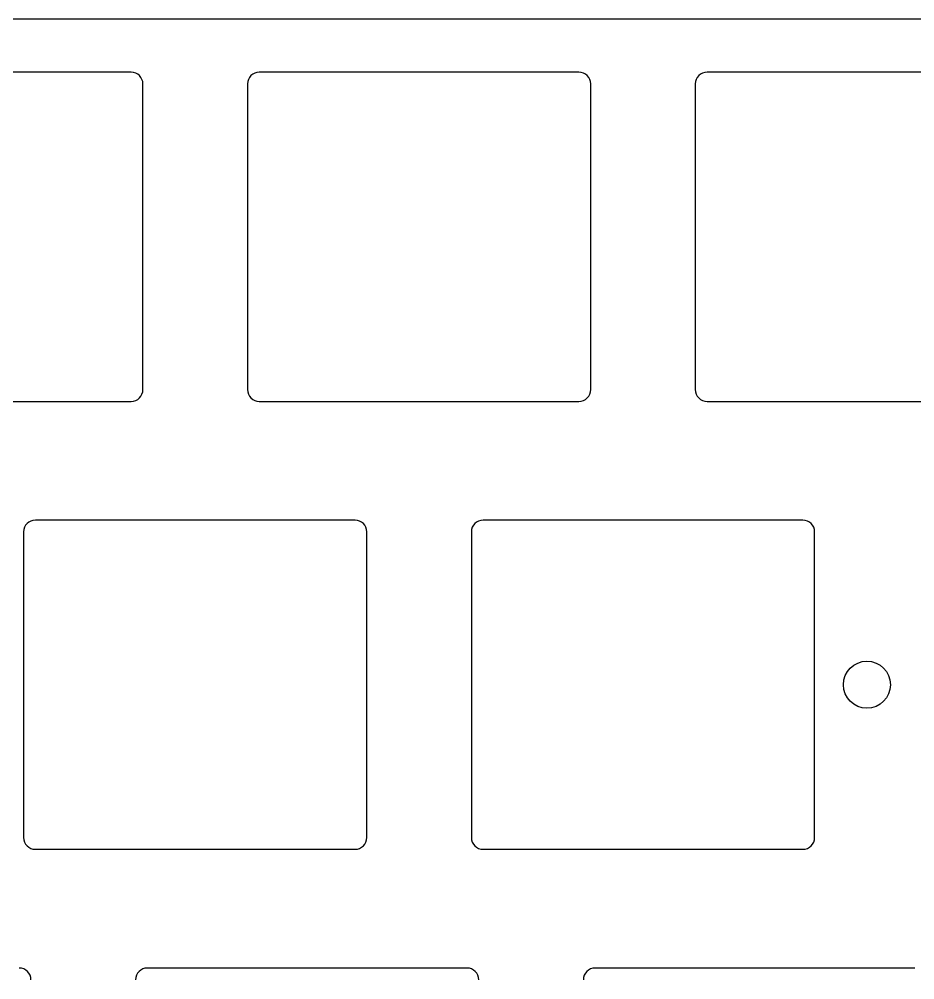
# Model space of a CAD drawing. Header units: millimetres. Extents: x -9 to 276, y -90 to 14.
# Drawn here: x 97.29 to 135.39, y -31.6 to 9.25 of the extents above; entities that cross this region are included whole.
import ezdxf

# ---------------------------------------------------------------- set-up
doc = ezdxf.new("R2010")
doc.units = ezdxf.units.MM
doc.layers.add('BLACK', color=7, linetype='CONTINUOUS')

msp = doc.modelspace()

# ---------------------------------------------------------------- linework, layer by layer
at = {"layer": 'BLACK', "linetype": 'Continuous'}
for p, q in [((97.763952, 9.249998), (96.381691, 9.25)), ((98.040404, 9.25), (97.763952, 9.249998)), ((100.567966, 9.250002), (98.040404, 9.25)), ((101.357829, 9.25), (100.567966, 9.250002)), ((104.675254, 9.25), (101.357829, 9.25)), ((107.992679, 9.25), (104.675254, 9.25)), ((111.310105, 9.25), (107.992679, 9.25)), ((125.132711, 9.25), (111.310105, 9.25)), ((144.484357, 9.25), (125.132711, 9.25)), ((102.05145, 6.99795), (88.45145, 6.99795)), ((121.10145, 6.99795), (107.50145, 6.99795)), ((140.15145, 6.99795), (126.55145, 6.99795)), ((102.55145, -6.50205), (102.55145, 6.49795)), ((107.00145, 6.49795), (107.00145, -6.50205)), ((121.60145, -6.50205), (121.60145, 6.49795)), ((126.05145, 6.49795), (126.05145, -6.50205)), ((88.45145, -7.00205), (102.05145, -7.00205)), ((107.50145, -7.00205), (121.10145, -7.00205)), ((126.55145, -7.00205), (140.15145, -7.00205)), ((111.57645, -12.05205), (97.97645, -12.05205)), ((130.62645, -12.05205), (117.02645, -12.05205)), ((97.47645, -12.55205), (97.47645, -25.55205)), ((112.07645, -25.55205), (112.07645, -12.55205)), ((116.52645, -12.55205), (116.52645, -25.55205)), ((131.12645, -25.55205), (131.12645, -12.55205)), ((97.97645, -26.05205), (111.57645, -26.05205)), ((117.02645, -26.05205), (130.62645, -26.05205)), ((116.33895, -31.10205), (102.73895, -31.10205)), ((135.38895, -31.10205), (121.78895, -31.10205))]:
    msp.add_line(p, q, dxfattribs=at)
at = {"layer": 'BLACK'}
msp.add_circle((133.35145, -19.05205), 1, dxfattribs=at)
for centre, start, end in [((102.0514, 6.4979), 0.005729, 89.994271), ((107.5015, 6.4979), 90.005729, 179.994271), ((121.1014, 6.4979), 0.005729, 89.994271), ((126.5515, 6.4979), 90.005729, 179.994271), ((102.0514, -6.502), 270.005729, 359.994271), ((107.5015, -6.502), 180.005729, 269.994271), ((121.1014, -6.502), 270.005729, 359.994271), ((126.5515, -6.502), 180.005729, 269.994271), ((97.9765, -12.5521), 90.005729, 179.994271), ((111.5764, -12.5521), 0.005729, 89.994271), ((117.0265, -12.5521), 90.005729, 179.994271), ((130.6264, -12.5521), 0.005729, 89.994271), ((97.9765, -25.552), 180.005729, 269.994271), ((111.5764, -25.552), 270.005729, 359.994271), ((117.0265, -25.552), 180.005729, 269.994271), ((130.6264, -25.552), 270.005729, 359.994271), ((97.2889, -31.6021), 0.005729, 89.994271), ((102.739, -31.6021), 90.005729, 179.994271), ((116.3389, -31.6021), 0.005729, 89.994271), ((121.789, -31.6021), 90.005729, 179.994271)]:
    msp.add_arc(centre, 0.50005, start, end, dxfattribs=at)

doc.saveas('drawing.dxf')
